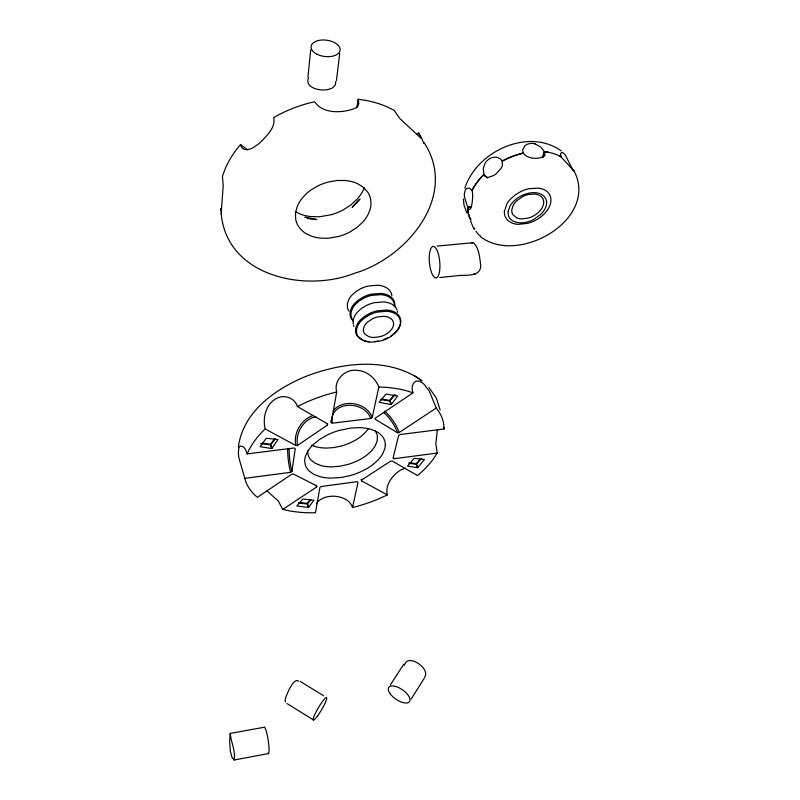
<?xml version="1.0" encoding="UTF-8"?>
<svg xmlns="http://www.w3.org/2000/svg" width="800" height="800" viewBox="0 0 800 800"><rect width="100%" height="100%" fill="white"/><g stroke="black" fill="none" stroke-linecap="round" stroke-linejoin="round"><path stroke-width="1.2" d="M471.18 206.92L467.62 207.21L467.61 208.11A58.41 38.52 -27.1 0 0 470.25 218.98M307.92 77.23L310.69 49.95M336.41 80.76L339.71 53.57M238.37 447.01C242.98 411.32 276.26 388.27 307.28 375.83C342.02 362.87 384.81 357.29 417.75 377.91M437.37 429.65L435.84 443.56L437.19 453.06L433.38 458.89A106.44 59.75 -16.7 0 1 421.84 471.81L417.54 475.62L392.14 461.01L390.48 461.23L361.78 479.93L361.56 480.93L387.42 494.87L383.12 496.91A106.36 59.75 -16.8 0 1 356.37 506.56L352.53 507.55C350.55 500.86 343.57 497.48 337.14 496.54A19.25 15.59 3.9 0 0 331.2 496.28C325.58 496.61 319.49 498.81 316.33 503.74M244.77 478.34L290.59 472.32L291.92 471.43L295.25 448.58L294.11 447.97L247.16 453.91C246.22 450.77 244.33 445.29 240.13 446.18A20.97 5.18 83.1 0 0 238.8 448.04L238.34 453.16A20.97 2.57 77.9 0 0 239.03 458.48L245.79 481.65A106.16 59.54 -16.9 0 0 255.82 496.01L257.4 497.3L291.74 474.24L293.47 474.02L316.85 485.99L316.67 486.99L282.76 509.39L278.33 501.08L267.88 491.68A19.79 9.03 52.9 0 0 266.45 490.67M356.83 107.77L358.15 99.22L366.13 100.45A109.94 79.81 -19.4 0 1 386.91 106.76L394.14 110.33L399.66 118.34L421.06 138.29L418.64 132.99L416.69 134.48M327.46 425.07L327.66 423.93L297.36 406.51C295.36 399.14 286.72 394.98 279.57 397.2A21.66 15.76 -61.1 0 0 274.26 399.78L272.64 401.05A21.71 15.09 -66.1 0 0 268.44 405.92C264.3 412.73 263.36 421.26 265.15 428.95L295.93 445.55L297.71 445.32L327.46 425.07A19.71 13.94 -60.8 0 0 326.9 423.51M331.26 422.55L336.7 391.91C333.5 380.74 344.16 369.76 355.24 370.23A22.04 17.09 17.8 0 1 361.92 371.15C369.59 373.41 376.09 379.54 378.82 387.05L372.21 417.54L370.79 418.49L332.38 423.2L331.26 422.55A21.27 16.56 11.2 0 1 330.86 420.8M352.53 507.55L358.01 482.23L356.99 481.68L321.26 486.51L319.95 487.37L315.43 512.78L308.42 512.77A106.47 59.79 -16.8 0 1 289.59 510.89L282.76 509.39M464.87 188.08C476.66 151.5 528.11 127.3 561.2 150.85M542.54 157.44L544.34 151.57L548.12 152.11M542.76 157.62L544.55 151.76L540.87 147.18L535.21 143.94M364.32 187.89L363.25 190.24A44.21 32.09 -19.4 0 1 357.08 199.19L350.69 205.1L343.05 209.99A44.2 32.09 -19.5 0 1 331.63 214.62L319.63 216.78L310.83 216.58A44.22 32.1 -19.5 0 1 300.11 214L295.43 211.77M247.16 453.91L248.93 450.04A106.02 59.38 -16.8 0 1 263.08 430.94L265.15 428.95M398.94 327.92L399.9 325.82A22.57 14.21 -19.2 0 0 400.8 321.77L400.77 320.47A24.08 15.16 -19.2 0 0 398.99 315.72L398.15 314.7A22.58 14.22 -19.2 0 0 394.75 312.15L393.34 311.51A24.07 15.15 -19.2 0 0 386.69 310.03L377.01 310.86A24.06 15.15 -19.2 0 0 369.33 313.58L364.21 316.61L360.07 320.28A24.12 15.19 -19.2 0 0 357.15 324.31L355.63 328.44L355.66 332.38A24.13 15.19 -19.2 0 0 357.15 335.87L360.01 338.71L364.73 341.04A23.39 14.72 -19.2 0 0 371.28 342.14L380.5 341.01A23.4 14.73 -19.2 0 0 387.68 338.26L389.34 337.36A21.92 13.78 -19.2 0 0 393.81 334.19L395.09 333.01A23.4 14.73 -19.2 0 0 398.94 327.92M308.53 77.9C302.49 91.71 337.34 94.64 335.62 81.6M411.19 698.97L424.26 678.28M264.37 727.23L230.22 733.42L229.63 740.91L230.29 751.02L232.01 757.35L234.15 760L268.42 753.58M390.39 684.85L403.68 664.4M274.72 438.68L270.62 444.27L271.43 448.49L272.03 448.27L278.01 439.56L266.25 438.27L260.13 446.71L271.43 448.49M275.21 439.1L270.51 444.91L260.66 443.6M358.9 199.9L352.13 207.41L360.14 198.99M247.46 149.85L240.54 144.51L236.2 149.92A109.97 79.82 -19.6 0 0 225.47 168.11L222.45 176.22L223.2 185.95L221.18 212.81M310.39 499.57L307.32 503.41L308.15 507.44L308.7 507.23L313.93 500.24L302.79 499.02L296.86 505.98L308.15 507.44M393.99 395.09L389.76 400.38L390.83 404.54L391.44 404.31L397.67 396.03L386.03 394.1L379.07 402.32L390.83 404.54M310.85 499.95L307.22 504L298.59 503.07M395.2 394.62L389.65 401.02L380.38 399.51M420.7 458.57L416.28 463.69L417.32 467.66L417.89 467.46L424.42 459.48L414.19 458.37L407.56 466.1L417.32 467.66M421.16 458.95L416.18 464.28L408.97 463.32M487.47 178.01L483.79 174.48L481.18 177.2A58.36 38.47 -27 0 0 472.39 189.53L471.92 190.5C473.77 192.9 471.81 216.85 467.62 207.21M471.83 243.36L473.41 242.72C478.68 247.57 479.45 255.89 480.39 262.64C482.92 276.15 469.55 275.12 460.02 275.46M393.99 333.63L395.3 332.42A24.09 15.17 -19.2 0 0 399.27 327.18M285.46 702.02C283.83 700.01 287.63 693.41 288.69 690.36C290.29 687.3 295.14 677.79 298.57 681.24M424.59 677.31C431.04 668.45 407.08 652.64 404.43 665.28M412.97 392.84L375.38 418.08L375.13 419.21L397.45 432.74L399.16 432.53L436.23 408.05L429.33 391.22L424.37 384.6A20.98 7.25 59.1 0 0 420.73 381.87L419.55 381.38A21.14 8.51 56.2 0 0 416.37 381.16C411.7 382.81 411.5 388.89 412.97 392.84L409.09 391.51A106.02 59.36 -16.7 0 0 382.68 387.15L378.82 387.05M297.36 406.51L305.81 402.46A106.1 59.38 -16.8 0 1 328.61 394.09L336.7 391.91M234.15 760C235.8 751.54 231.04 742.12 230.22 733.42M405.52 468.21L402.42 469.25A19.24 14.11 -59.5 0 0 397.73 472.02L396.23 473.24A19.37 14.74 -53.8 0 0 392.18 477.6C388.33 482.32 385.6 488.76 387.42 494.87M378.37 341.11L374.54 341.7M436.23 408.05L438.73 411.44A106.29 59.58 -16.7 0 1 443.61 423.38L444.18 428.97L400.05 434.56L398.66 435.48L393.06 458.15L394.06 458.73L437.19 453.06M439.8 277.52L460.6 275.4M437.1 246.07L472.59 242.75M535.21 143.94A11.61 7.37 20.6 0 0 531.75 143.36L527.75 143.99L524.93 145.68L522.69 149.81L523.18 153.24L518.98 154.34A58.32 38.44 -27 0 0 502.98 160.8L502.29 161.18C500.36 157.44 495.34 156.37 491.61 157.79A11.63 8.43 -46 0 0 488.54 159.44L487.62 160.2A11.67 8.28 -51.8 0 0 485.25 162.94L483.22 168.56L483.92 174.65L482.66 175.89A58.38 38.47 -27 0 0 473.37 188.11L472.01 190.66L469.51 188.07L466.53 188.5A11.37 4.84 87.8 0 0 465.25 190.13L464.38 193.61A11.35 3.73 80.9 0 0 464.43 196.86L467.72 207.37L471.28 207.08M475.45 273.9L474.11 273.63M298.69 502.49L307.32 503.41L308.7 507.23M544.55 151.76L546.47 151.97A58.36 38.48 -27 0 1 560.75 156.65M262 443.12L270.62 444.27L272.03 448.27M409.07 462.73L416.28 463.69L417.89 467.46M309.84 218.93L316.93 219.58L304.76 217.08M381.65 399.06L389.76 400.38L391.44 404.31M307.19 218.38L308.96 218.74M311.76 445.28L315.47 446.63A36.45 21.06 -16.7 0 0 326.48 448.08L333.81 447.58L341.28 446.03A36.53 21.11 -16.7 0 0 350.87 442.54L355.29 440.26A34.08 19.67 -16.8 0 0 361.16 436.28L364.46 433.33A36.51 21.1 -16.7 0 0 368.32 428.63M363.31 340.5L358.02 336.37A23.44 14.75 -19.2 0 1 356.57 332.98L356.55 329.16L358.03 325.15A23.43 14.74 -19.2 0 1 360.87 321.24L364.89 317.67L369.86 314.73A23.38 14.7 -19.2 0 1 377.32 312.09L386.71 311.28A23.38 14.71 -19.2 0 1 393.17 312.72L394.54 313.34A21.94 13.8 -19.2 0 1 397.85 315.81L398.66 316.8A23.39 14.72 -19.2 0 1 400.39 321.41L400.43 322.67A21.92 13.79 -19.2 0 1 399.55 326.6M470.62 218.52L470.15 218.19L470.71 219.44M480.54 236.01L479.7 235.53M559.37 155.91L561.22 156.95L560.53 153.66L561.96 152.41A11.3 2.54 54.6 0 1 563.32 153.06L563.86 153.49A11.22 1.88 57.7 0 1 565.54 155.39L571.85 168.09M300.2 681.39L323.59 695.76M313.47 719.95L287.02 703.53M560.63 156.49L573.87 170.81M419.14 378.88L422.01 380.86L414.97 375.99M480.57 236.76C518.41 265.87 599.52 219.17 573.97 170.74M573.67 170.77L573.16 170.25M353.42 321.24L351.67 319.24A23.88 15.3 -19.3 0 1 350.17 315.72L350.12 311.76L351.6 307.62A23.87 15.29 -19.3 0 1 354.48 303.58L358.56 299.91L363.62 296.89A23.81 15.25 -19.2 0 1 371.22 294.19L380.8 293.41A23.82 15.26 -19.2 0 1 387.4 294.93L388.8 295.59A22.34 14.32 -19.3 0 1 392.19 298.16L393.03 299.19A23.83 15.27 -19.2 0 1 394.81 303.97L394.86 305.28A22.33 14.3 -19.3 0 1 394.74 306.62M428.97 387.56L436.28 398L440.1 409.87M353.3 320.74L352.52 319.73A23.2 14.85 -19.3 0 1 351.07 316.31L351.02 312.46L352.47 308.44A23.19 14.84 -19.3 0 1 355.26 304.52L359.23 300.96L364.14 298.03A23.13 14.8 -19.2 0 1 371.52 295.41L380.82 294.65A23.14 14.81 -19.2 0 1 387.24 296.12L388.6 296.76A21.71 13.9 -19.3 0 1 391.89 299.25L392.7 300.25A23.15 14.82 -19.2 0 1 394.44 304.89L394.48 306.16M572.84 169.83L571.71 167.96L572.25 169.03M418.64 132.99L419.99 135.13A109.92 79.91 -19.3 0 1 423.88 143.58M424.05 142.58C459.01 195.88 406.51 258.03 354.88 273.14C305.15 293.07 226.12 276.25 221.17 213.01M475.93 231.18L477.68 233.69A10.73 1.21 48.7 0 0 479.52 235.37M473.91 229.02L470.65 221.31M483.79 174.48L484.98 176.33L486.5 177.11A11.66 6.65 -56.3 0 0 488.72 177.26L493.43 175.58A11.52 8.96 -51.7 0 0 496.38 173.59L501.17 168.2A11.58 7.36 -34.4 0 0 502.38 165.47L502.19 161.03L504.81 159.66A58.34 38.46 -27 0 1 520.91 153.61L523.18 153.08C527.68 159.08 537.65 159.56 543.95 156.39A11.43 5.33 22.8 0 0 544.93 155L544.34 151.57M466.81 212.87L463.95 204.93L463.44 199.07M240.54 144.51C241.74 152.16 251.03 149.91 255.27 146.14A22.44 15.42 -59.2 0 0 260.58 142.13C266.85 135.58 275.8 127.62 273.7 117.56L278.66 114.8A109.75 79.62 -19.5 0 1 310.13 102.79L314.68 101.75C322.9 114.36 342.92 113.14 355.36 108.2A22.62 10.79 18.5 0 0 358.1 105.66L358.85 103.29L358.15 99.22M443.62 427.38L444.18 428.97M220.95 210.37L220.6 208.64L221.21 211.32M221.29 213.57L221.46 214.45L221.51 213.23M353.16 324L353.13 320.1L354.61 316.01A23.74 15.07 -19.2 0 1 357.48 312.02L361.54 308.39L366.58 305.4A23.68 15.04 -19.2 0 1 374.14 302.71L383.66 301.92A23.69 15.04 -19.2 0 1 390.21 303.4L391.6 304.05A22.22 14.12 -19.2 0 1 394.96 306.57L395.79 307.59A23.7 15.05 -19.2 0 1 396.99 309.84M467.72 207.37L467.8 209.73A58.43 38.53 -27.1 0 0 470.99 220.36M394.06 458.73A20.17 5.54 82.6 0 1 393.53 457.01M332.38 423.2A19.95 15.54 11.2 0 1 346.82 405.44A19.95 15.54 11.2 0 1 370.79 418.49M333.24 410.85A21.27 16.56 11.2 0 1 354.33 403.84A21.27 16.56 11.2 0 1 372.21 417.54M291.92 471.42A19.32 3.77 82.8 0 1 289.18 449.16M290.59 472.32A20.6 4 82.8 0 1 287.66 448.59M375.07 430.71A36.92 20.86 -16.7 0 1 377.4 436.25L377.18 440.89L375.26 445.71A36.93 20.88 -16.7 0 1 370.34 452L367 454.94A34.48 19.46 -16.8 0 1 361.04 458.92L356.57 461.21A36.95 20.89 -16.8 0 1 346.87 464.73L339.32 466.31L331.92 466.86A36.87 20.84 -16.8 0 1 320.81 465.49L315.4 463.36L311.31 460.29A36.93 20.87 -16.8 0 1 308.19 455.06L307.71 452.07A34.51 19.5 -16.7 0 1 307.77 450.51M316.14 485.28A20.06 8.67 56.5 0 1 316.68 486.99M295.93 445.55A21.03 14.86 -60.8 0 1 312.15 415.91M297.71 445.32A19.71 13.94 -60.8 0 1 316.12 416.88M384.69 411.25A20.7 7.43 56.3 0 1 399.16 432.53M383.87 412.77A19.41 6.98 56.3 0 1 397.45 432.74M361.56 480.93A19.78 14.79 -61.2 0 1 361.14 479.22M263.99 727.48A13.35 1.88 81.2 0 1 268.28 740.84A13.35 1.88 81.2 0 1 267.75 753.16M474.82 229.15A10.91 1.79 66.2 0 1 474.35 228.13M354 326.38A23.74 15.08 -19.2 0 1 353.5 325.22M369.02 341.69A24.08 15.17 -19.2 0 1 364.07 340.68M387.68 337.82A24.09 15.17 -19.2 0 1 384.07 339.43M392.56 334.79A22.56 14.2 -19.2 0 1 391.03 335.88M348.96 311.04A23.75 15.35 -19.3 0 1 347.46 307.5L347.4 303.53L348.87 299.39A23.74 15.34 -19.3 0 1 351.72 295.34L355.77 291.68L360.8 288.66A23.68 15.3 -19.3 0 1 368.36 285.98L377.89 285.22A23.69 15.31 -19.2 0 1 384.47 286.76L385.86 287.42A22.22 14.37 -19.3 0 1 389.25 290L390.08 291.04A23.7 15.32 -19.2 0 1 391.88 295.83M397.35 311.05A23.7 15.05 -19.2 0 1 397.56 312.3M504.4 211.38L504.39 212.86A25.51 16.61 -26.8 0 0 505.35 216.97L507.77 220.36L511.5 222.8A25.45 16.58 -26.8 0 0 518.02 224.36L527.6 223.38A25.46 16.59 -26.8 0 0 535.35 220.38L537.19 219.36A23.85 15.52 -26.8 0 0 542.23 215.76L543.72 214.4A25.46 16.59 -26.8 0 0 548.43 208.49L549.26 206.93A23.85 15.53 -26.8 0 0 550.76 202.28L550.92 200.77A25.45 16.58 -26.8 0 0 549.87 195.2L549.19 193.98A23.87 15.55 -26.9 0 0 546.19 190.9L544.89 190.1A25.44 16.57 -26.8 0 0 538.51 188.13L528.79 188.72A25.43 16.56 -26.8 0 0 520.75 191.59L515.22 194.91L510.56 199.01A25.5 16.6 -26.8 0 0 507.06 203.57L504.4 211.38M508.12 211.64L508.07 212.71A21.05 13.7 -26.8 0 0 509.33 217.51L509.87 218.33A19.7 12.82 -26.7 0 0 512.08 220.43L512.99 220.98A21 13.67 -26.8 0 0 519.83 222.79L521.14 222.82A19.71 12.82 -26.7 0 0 525.26 222.41L526.66 222.11A21.06 13.71 -26.8 0 0 533.59 219.53L540.74 214.43A21.05 13.7 -26.8 0 0 544.83 209.14L545.38 208.03A19.7 12.82 -26.8 0 0 546.44 204.72L546.59 203.64A21.04 13.7 -26.7 0 0 545.75 198.67L544.05 196.22L541.48 194.36A21.05 13.69 -26.7 0 0 535.73 192.73L534.41 192.65A19.73 12.84 -26.8 0 0 530.24 192.91L528.81 193.18A20.99 13.66 -26.8 0 0 520.31 196.35L518.98 197.11A19.72 12.84 -26.8 0 0 515.33 199.76L514.24 200.75A21.05 13.69 -26.8 0 0 509.99 206.1L508.12 211.64M385.35 444.76L384.93 448.35L382.67 453.87A42.68 23.9 -16.7 0 1 376.95 461.07L373.09 464.43A39.84 22.27 -16.8 0 1 366.22 469L361.06 471.62A42.71 23.92 -16.8 0 1 349.89 475.67L341.19 477.5L329.94 478.11A42.67 23.9 -16.8 0 1 319.87 476.65L313.62 474.24L308.89 470.76A42.67 23.88 -16.8 0 1 305.26 464.8L304.7 461.38A39.88 22.32 -16.7 0 1 305.57 455.89L307.27 452.12A42.65 23.86 -16.8 0 1 313.15 444.67L319.48 439.5L327.18 435.03A42.62 23.83 -16.8 0 1 338.81 430.52L350.99 428.02L359.8 427.67A42.65 23.86 -16.7 0 1 370.28 429.17L374.71 430.72A39.89 22.33 -16.8 0 1 380.03 433.97L382.59 436.68A42.66 23.87 -16.7 0 1 385.22 443.03L385.35 444.76M295.46 213L295.67 219.27A39.98 28.33 -19.4 0 0 298.76 226.77L301.4 229.99A37.34 26.45 -19.3 0 0 306.63 233.94L310.84 235.9A40.01 28.37 -19.4 0 0 320.51 238.14L328.47 238.26L339.34 236.28A39.99 28.36 -19.4 0 0 349.71 232.1L356.64 227.71L362.46 222.42A40 28.36 -19.3 0 0 368.08 214.43L369.84 210.22A37.34 26.45 -19.4 0 0 370.97 203.87L370.69 199.75A39.98 28.33 -19.3 0 0 367.73 192.16L363.5 187.39L357.68 183.72A39.89 28.25 -19.3 0 0 345.37 180.5L337.02 180.48L328.45 181.99A39.96 28.3 -19.4 0 0 317.46 186.14L312.44 189.02A37.39 26.52 -19.3 0 0 305.86 194.19L302.26 198.09A39.96 28.3 -19.4 0 0 297.19 206.51L295.46 213M543.68 202.67L543.58 203.7A16.35 10.65 -26.8 0 1 542.56 206.9L542 207.96A17.45 11.37 -26.8 0 1 538.77 212.04L537.75 212.97A16.35 10.65 -26.8 0 1 534.28 215.46L533.02 216.16A17.45 11.37 -26.8 0 1 527.68 218.22L521.09 218.89A17.45 11.36 -26.8 0 1 516.61 217.8L512.85 214.63A17.4 11.33 -26.8 0 1 511.79 209.94L513.04 205.67A17.4 11.33 -26.8 0 1 517.03 200.5L523.01 196.42A17.44 11.35 -26.8 0 1 528.49 194.47L535.13 194.06A17.44 11.36 -26.8 0 1 539.5 195.39L540.4 195.93A16.36 10.66 -26.8 0 1 542.46 198.03L542.93 198.86A17.45 11.36 -26.8 0 1 543.68 202.67M363.5 328.56L363.38 330.33A16 10.06 -19.2 0 0 365.01 334.2L369.06 336.73A16.04 10.09 -19.2 0 0 373.56 337.5L379.9 336.73A16.04 10.09 -19.2 0 0 384.85 334.84L385.99 334.21A15.03 9.45 -19.2 0 0 389.06 332.03L389.94 331.21A16.04 10.09 -19.2 0 0 392.57 327.71L392.99 326.81A15.03 9.45 -19.2 0 0 393.57 324.11L393.54 323.24A16.04 10.09 -19.2 0 0 392.34 320.1L391.78 319.42A15.04 9.46 -19.2 0 0 389.5 317.74L388.56 317.32A16.03 10.08 -19.2 0 0 384.14 316.35L377.72 316.9A16.03 10.08 -19.2 0 0 372.63 318.71L367.31 322.3A15.99 10.06 -19.2 0 0 364.08 326.73L363.5 328.56M429.48 254.01A15.81 5.17 84.8 0 0 435.74 277.93A15.81 5.17 84.8 0 0 438.52 254.62A15.81 5.17 84.8 0 0 429.48 254.01M316.95 54.21A14.65 8.21 7.5 0 0 340.05 50.56A14.65 8.21 7.5 0 0 319.74 40.25A14.65 8.21 7.5 0 0 316.95 54.21M317.56 715.94A12.97 1.89 -59.5 0 0 326.68 697.7A12.97 1.89 -59.5 0 0 315.72 712.61A12.97 1.89 -59.5 0 0 317.56 715.94M390.33 693.98A12.6 5.72 34.5 0 0 409.07 702.13A12.6 5.72 34.5 0 0 398.03 687.33A12.6 5.72 34.5 0 0 390.33 693.98"/></g></svg>
